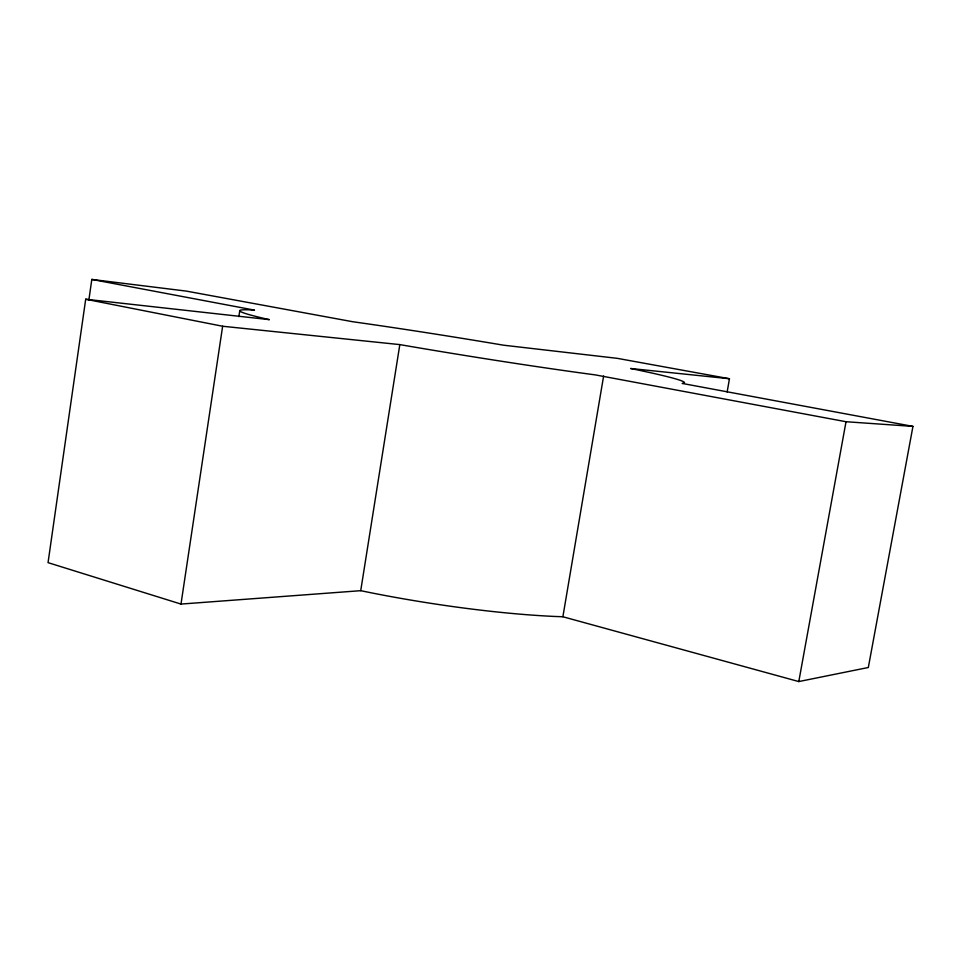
<?xml version="1.0" encoding="UTF-8"?>
<svg xmlns="http://www.w3.org/2000/svg" width="961" height="961" viewBox="0 0 961 961"><rect width="100%" height="100%" fill="white"/><g stroke="black" fill="none" stroke-linecap="round" stroke-linejoin="round"><path stroke-width="1.44" d="M88.844 300.18L91.812 279.435L254.497 310.127L251.241 309.922A225.246 8.229 9.2 0 0 264.335 318.499L269.368 319.653L85.697 299.231L48.05 562.653L180.992 604.073L360.723 590.679L371.018 592.781A222.76 33.935 9.2 0 0 554.557 616.445L562.882 616.758L798.795 681.565L868.324 667.499L912.95 426.396L682.19 383.427L683.451 383.271A225.246 8.229 9.2 0 0 636.434 369.697L630.608 368.495L729.459 378.742L727.141 391.98M180.992 604.073L222.64 326.247L85.697 299.231M238.857 316.649L239.757 310.715M360.723 590.679L399.824 344.603L410.287 346.404A225.246 8.229 9.2 0 0 595.327 374.898L846.016 421.723L912.95 426.396M562.882 616.758L603.628 375.991M798.795 681.565L846.016 421.723M222.64 326.247L399.824 344.603M91.812 279.435L186.314 291.099L352.723 321.731A225.246 8.229 9.2 0 1 503.6 345.203L617.226 358.333L729.459 378.742"/></g></svg>
